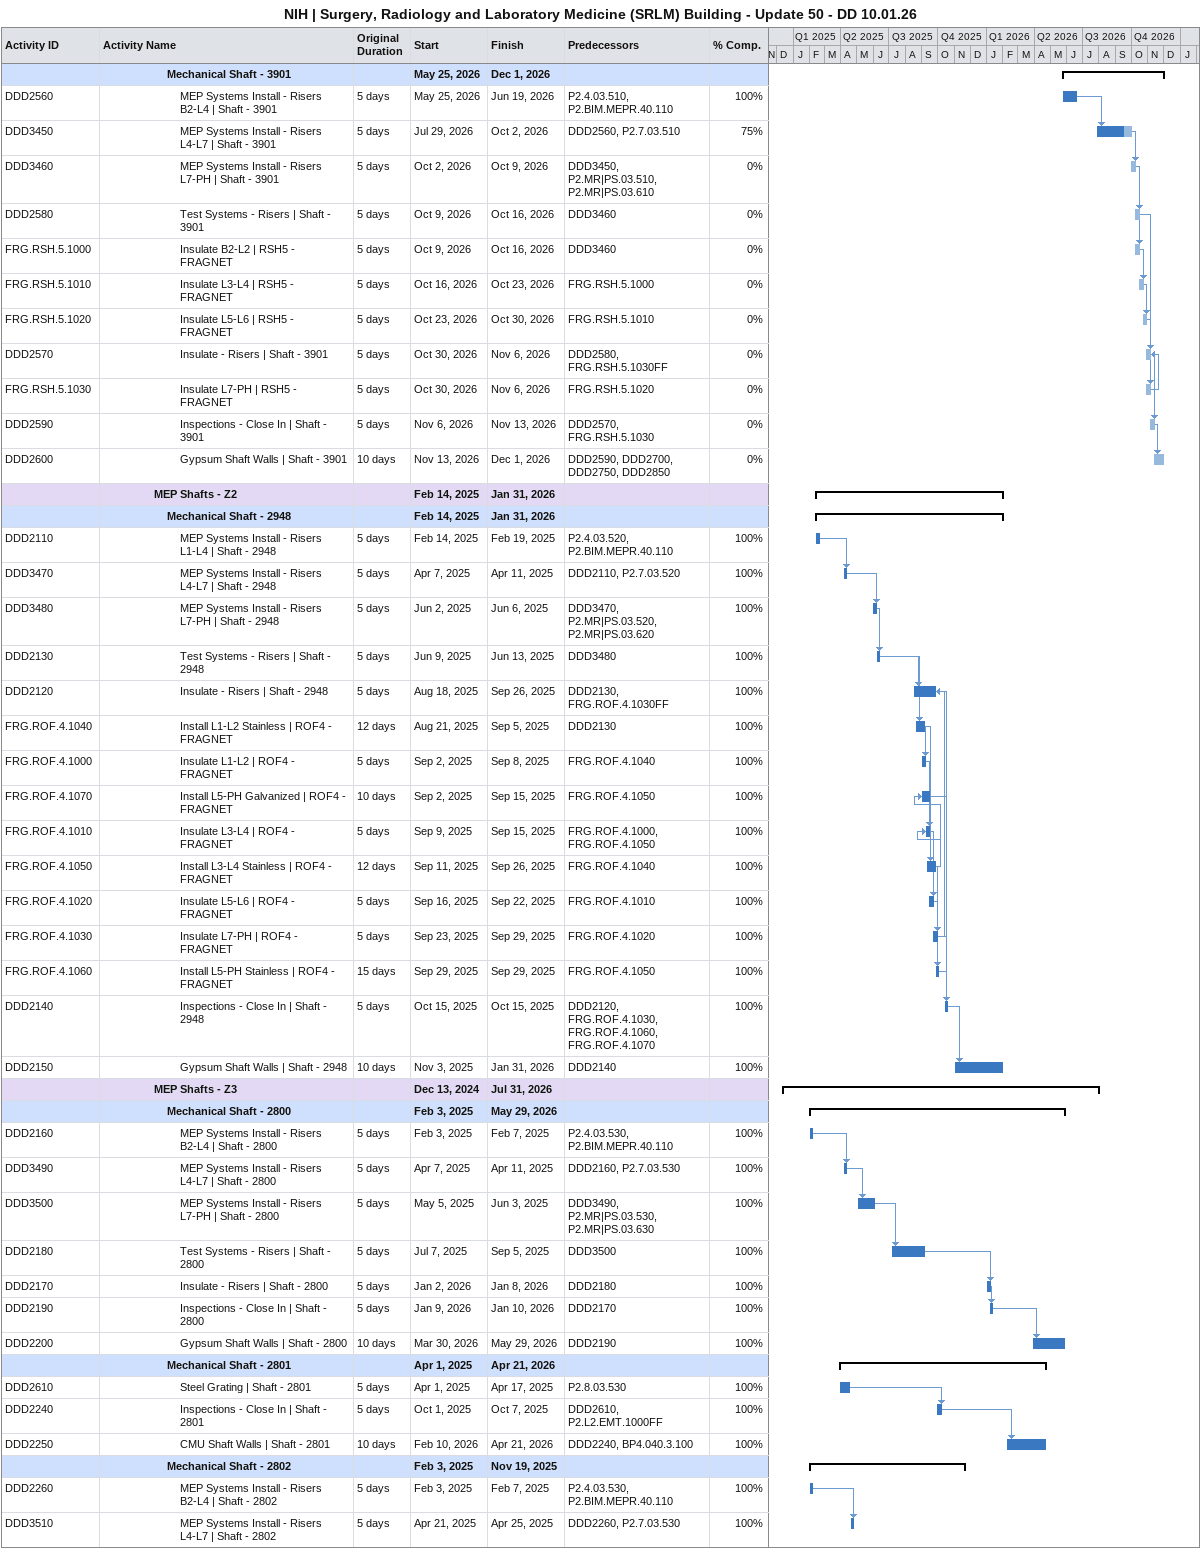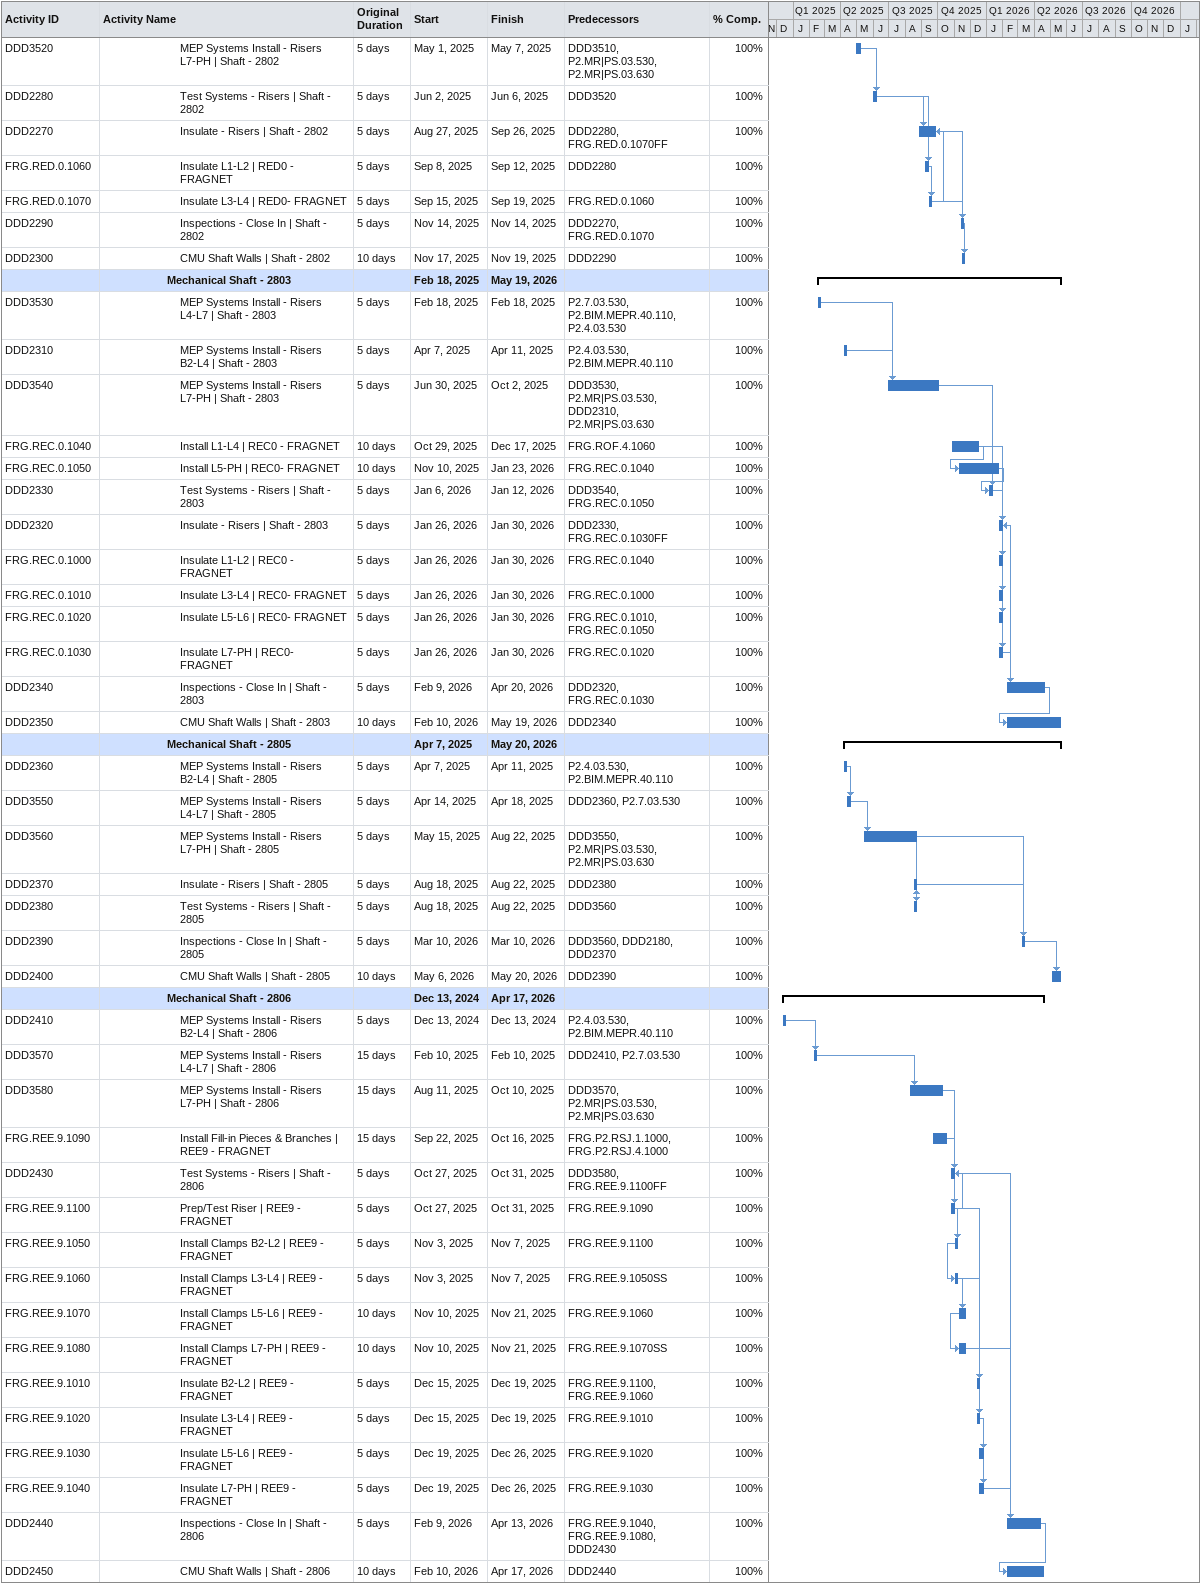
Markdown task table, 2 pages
NIH | Surgery, Radiology and Laboratory Medicine (SRLM) Building - Update 50 - DD 10.01.26

| ID | Level | Task | Original duration | Start | Finish | Predecessors | % complete |
|---|---|---|---|---|---|---|---|
|  | 6 | **Mechanical Shaft - 3901** |  | 2026-05-25 | 2026-12-01 |  |  |
| DDD2560 | 7 | MEP Systems Install - Risers B2-L4 \| Shaft - 3901 | 5d | 2026-05-25 | 2026-06-19 | P2.4.03.510, P2.BIM.MEPR.40.110 | 100 |
| DDD3450 | 7 | MEP Systems Install - Risers L4-L7 \| Shaft - 3901 | 5d | 2026-07-29 | 2026-10-02 | DDD2560, P2.7.03.510 | 75 |
| DDD3460 | 7 | MEP Systems Install - Risers L7-PH \| Shaft - 3901 | 5d | 2026-10-02 | 2026-10-09 | DDD3450, P2.MR\|PS.03.510, P2.MR\|PS.03.610 | 0 |
| DDD2580 | 7 | Test Systems - Risers \| Shaft - 3901 | 5d | 2026-10-09 | 2026-10-16 | DDD3460 | 0 |
| FRG.RSH.5.1000 | 7 | Insulate B2-L2 \| RSH5 - FRAGNET | 5d | 2026-10-09 | 2026-10-16 | DDD3460 | 0 |
| FRG.RSH.5.1010 | 7 | Insulate L3-L4 \| RSH5 - FRAGNET | 5d | 2026-10-16 | 2026-10-23 | FRG.RSH.5.1000 | 0 |
| FRG.RSH.5.1020 | 7 | Insulate L5-L6 \| RSH5 - FRAGNET | 5d | 2026-10-23 | 2026-10-30 | FRG.RSH.5.1010 | 0 |
| DDD2570 | 7 | Insulate - Risers \| Shaft - 3901 | 5d | 2026-10-30 | 2026-11-06 | DDD2580, FRG.RSH.5.1030FF | 0 |
| FRG.RSH.5.1030 | 7 | Insulate L7-PH \| RSH5 - FRAGNET | 5d | 2026-10-30 | 2026-11-06 | FRG.RSH.5.1020 | 0 |
| DDD2590 | 7 | Inspections - Close In \| Shaft - 3901 | 5d | 2026-11-06 | 2026-11-13 | DDD2570, FRG.RSH.5.1030 | 0 |
| DDD2600 | 7 | Gypsum Shaft Walls \| Shaft - 3901 | 10d | 2026-11-13 | 2026-12-01 | DDD2590, DDD2700, DDD2750, DDD2850 | 0 |
|  | 5 | **MEP Shafts - Z2** |  | 2025-02-14 | 2026-01-31 |  |  |
|  | 6 | **Mechanical Shaft - 2948** |  | 2025-02-14 | 2026-01-31 |  |  |
| DDD2110 | 7 | MEP Systems Install - Risers L1-L4 \| Shaft - 2948 | 5d | 2025-02-14 | 2025-02-19 | P2.4.03.520, P2.BIM.MEPR.40.110 | 100 |
| DDD3470 | 7 | MEP Systems Install - Risers L4-L7 \| Shaft - 2948 | 5d | 2025-04-07 | 2025-04-11 | DDD2110, P2.7.03.520 | 100 |
| DDD3480 | 7 | MEP Systems Install - Risers L7-PH \| Shaft - 2948 | 5d | 2025-06-02 | 2025-06-06 | DDD3470, P2.MR\|PS.03.520, P2.MR\|PS.03.620 | 100 |
| DDD2130 | 7 | Test Systems - Risers \| Shaft - 2948 | 5d | 2025-06-09 | 2025-06-13 | DDD3480 | 100 |
| DDD2120 | 7 | Insulate - Risers \| Shaft - 2948 | 5d | 2025-08-18 | 2025-09-26 | DDD2130, FRG.ROF.4.1030FF | 100 |
| FRG.ROF.4.1040 | 7 | Install L1-L2 Stainless \| ROF4 - FRAGNET | 12d | 2025-08-21 | 2025-09-05 | DDD2130 | 100 |
| FRG.ROF.4.1000 | 7 | Insulate L1-L2 \| ROF4 - FRAGNET | 5d | 2025-09-02 | 2025-09-08 | FRG.ROF.4.1040 | 100 |
| FRG.ROF.4.1070 | 7 | Install L5-PH Galvanized \| ROF4 - FRAGNET | 10d | 2025-09-02 | 2025-09-15 | FRG.ROF.4.1050 | 100 |
| FRG.ROF.4.1010 | 7 | Insulate L3-L4 \| ROF4 - FRAGNET | 5d | 2025-09-09 | 2025-09-15 | FRG.ROF.4.1000, FRG.ROF.4.1050 | 100 |
| FRG.ROF.4.1050 | 7 | Install L3-L4 Stainless \| ROF4 - FRAGNET | 12d | 2025-09-11 | 2025-09-26 | FRG.ROF.4.1040 | 100 |
| FRG.ROF.4.1020 | 7 | Insulate L5-L6 \| ROF4 - FRAGNET | 5d | 2025-09-16 | 2025-09-22 | FRG.ROF.4.1010 | 100 |
| FRG.ROF.4.1030 | 7 | Insulate L7-PH \| ROF4 - FRAGNET | 5d | 2025-09-23 | 2025-09-29 | FRG.ROF.4.1020 | 100 |
| FRG.ROF.4.1060 | 7 | Install L5-PH Stainless \| ROF4 - FRAGNET | 15d | 2025-09-29 | 2025-09-29 | FRG.ROF.4.1050 | 100 |
| DDD2140 | 7 | Inspections - Close In \| Shaft - 2948 | 5d | 2025-10-15 | 2025-10-15 | DDD2120, FRG.ROF.4.1030, FRG.ROF.4.1060, FRG.ROF.4.1070 | 100 |
| DDD2150 | 7 | Gypsum Shaft Walls \| Shaft - 2948 | 10d | 2025-11-03 | 2026-01-31 | DDD2140 | 100 |
|  | 5 | **MEP Shafts - Z3** |  | 2024-12-13 | 2026-07-31 |  |  |
|  | 6 | **Mechanical Shaft - 2800** |  | 2025-02-03 | 2026-05-29 |  |  |
| DDD2160 | 7 | MEP Systems Install - Risers B2-L4 \| Shaft - 2800 | 5d | 2025-02-03 | 2025-02-07 | P2.4.03.530, P2.BIM.MEPR.40.110 | 100 |
| DDD3490 | 7 | MEP Systems Install - Risers L4-L7 \| Shaft - 2800 | 5d | 2025-04-07 | 2025-04-11 | DDD2160, P2.7.03.530 | 100 |
| DDD3500 | 7 | MEP Systems Install - Risers L7-PH \| Shaft - 2800 | 5d | 2025-05-05 | 2025-06-03 | DDD3490, P2.MR\|PS.03.530, P2.MR\|PS.03.630 | 100 |
| DDD2180 | 7 | Test Systems - Risers \| Shaft - 2800 | 5d | 2025-07-07 | 2025-09-05 | DDD3500 | 100 |
| DDD2170 | 7 | Insulate - Risers \| Shaft - 2800 | 5d | 2026-01-02 | 2026-01-08 | DDD2180 | 100 |
| DDD2190 | 7 | Inspections - Close In \| Shaft - 2800 | 5d | 2026-01-09 | 2026-01-10 | DDD2170 | 100 |
| DDD2200 | 7 | Gypsum Shaft Walls \| Shaft - 2800 | 10d | 2026-03-30 | 2026-05-29 | DDD2190 | 100 |
|  | 6 | **Mechanical Shaft - 2801** |  | 2025-04-01 | 2026-04-21 |  |  |
| DDD2610 | 7 | Steel Grating \| Shaft - 2801 | 5d | 2025-04-01 | 2025-04-17 | P2.8.03.530 | 100 |
| DDD2240 | 7 | Inspections - Close In \| Shaft - 2801 | 5d | 2025-10-01 | 2025-10-07 | DDD2610, P2.L2.EMT.1000FF | 100 |
| DDD2250 | 7 | CMU Shaft Walls \| Shaft - 2801 | 10d | 2026-02-10 | 2026-04-21 | DDD2240, BP4.040.3.100 | 100 |
|  | 6 | **Mechanical Shaft - 2802** |  | 2025-02-03 | 2025-11-19 |  |  |
| DDD2260 | 7 | MEP Systems Install - Risers B2-L4 \| Shaft - 2802 | 5d | 2025-02-03 | 2025-02-07 | P2.4.03.530, P2.BIM.MEPR.40.110 | 100 |
| DDD3510 | 7 | MEP Systems Install - Risers L4-L7 \| Shaft - 2802 | 5d | 2025-04-21 | 2025-04-25 | DDD2260, P2.7.03.530 | 100 |
| DDD3520 | 7 | MEP Systems Install - Risers L7-PH \| Shaft - 2802 | 5d | 2025-05-01 | 2025-05-07 | DDD3510, P2.MR\|PS.03.530, P2.MR\|PS.03.630 | 100 |
| DDD2280 | 7 | Test Systems - Risers \| Shaft - 2802 | 5d | 2025-06-02 | 2025-06-06 | DDD3520 | 100 |
| DDD2270 | 7 | Insulate - Risers \| Shaft - 2802 | 5d | 2025-08-27 | 2025-09-26 | DDD2280, FRG.RED.0.1070FF | 100 |
| FRG.RED.0.1060 | 7 | Insulate L1-L2 \| RED0 - FRAGNET | 5d | 2025-09-08 | 2025-09-12 | DDD2280 | 100 |
| FRG.RED.0.1070 | 7 | Insulate L3-L4 \| RED0- FRAGNET | 5d | 2025-09-15 | 2025-09-19 | FRG.RED.0.1060 | 100 |
| DDD2290 | 7 | Inspections - Close In \| Shaft - 2802 | 5d | 2025-11-14 | 2025-11-14 | DDD2270, FRG.RED.0.1070 | 100 |
| DDD2300 | 7 | CMU Shaft Walls \| Shaft - 2802 | 10d | 2025-11-17 | 2025-11-19 | DDD2290 | 100 |
|  | 6 | **Mechanical Shaft - 2803** |  | 2025-02-18 | 2026-05-19 |  |  |
| DDD3530 | 7 | MEP Systems Install - Risers L4-L7 \| Shaft - 2803 | 5d | 2025-02-18 | 2025-02-18 | P2.7.03.530, P2.BIM.MEPR.40.110, P2.4.03.530 | 100 |
| DDD2310 | 7 | MEP Systems Install - Risers B2-L4 \| Shaft - 2803 | 5d | 2025-04-07 | 2025-04-11 | P2.4.03.530, P2.BIM.MEPR.40.110 | 100 |
| DDD3540 | 7 | MEP Systems Install - Risers L7-PH \| Shaft - 2803 | 5d | 2025-06-30 | 2025-10-02 | DDD3530, P2.MR\|PS.03.530, DDD2310, P2.MR\|PS.03.630 | 100 |
| FRG.REC.0.1040 | 7 | Install L1-L4 \| REC0 - FRAGNET | 10d | 2025-10-29 | 2025-12-17 | FRG.ROF.4.1060 | 100 |
| FRG.REC.0.1050 | 7 | Install L5-PH \| REC0- FRAGNET | 10d | 2025-11-10 | 2026-01-23 | FRG.REC.0.1040 | 100 |
| DDD2330 | 7 | Test Systems - Risers \| Shaft - 2803 | 5d | 2026-01-06 | 2026-01-12 | DDD3540, FRG.REC.0.1050 | 100 |
| DDD2320 | 7 | Insulate - Risers \| Shaft - 2803 | 5d | 2026-01-26 | 2026-01-30 | DDD2330, FRG.REC.0.1030FF | 100 |
| FRG.REC.0.1000 | 7 | Insulate L1-L2 \| REC0 - FRAGNET | 5d | 2026-01-26 | 2026-01-30 | FRG.REC.0.1040 | 100 |
| FRG.REC.0.1010 | 7 | Insulate L3-L4 \| REC0- FRAGNET | 5d | 2026-01-26 | 2026-01-30 | FRG.REC.0.1000 | 100 |
| FRG.REC.0.1020 | 7 | Insulate L5-L6 \| REC0- FRAGNET | 5d | 2026-01-26 | 2026-01-30 | FRG.REC.0.1010, FRG.REC.0.1050 | 100 |
| FRG.REC.0.1030 | 7 | Insulate L7-PH \| REC0- FRAGNET | 5d | 2026-01-26 | 2026-01-30 | FRG.REC.0.1020 | 100 |
| DDD2340 | 7 | Inspections - Close In \| Shaft - 2803 | 5d | 2026-02-09 | 2026-04-20 | DDD2320, FRG.REC.0.1030 | 100 |
| DDD2350 | 7 | CMU Shaft Walls \| Shaft - 2803 | 10d | 2026-02-10 | 2026-05-19 | DDD2340 | 100 |
|  | 6 | **Mechanical Shaft - 2805** |  | 2025-04-07 | 2026-05-20 |  |  |
| DDD2360 | 7 | MEP Systems Install - Risers B2-L4 \| Shaft - 2805 | 5d | 2025-04-07 | 2025-04-11 | P2.4.03.530, P2.BIM.MEPR.40.110 | 100 |
| DDD3550 | 7 | MEP Systems Install - Risers L4-L7 \| Shaft - 2805 | 5d | 2025-04-14 | 2025-04-18 | DDD2360, P2.7.03.530 | 100 |
| DDD3560 | 7 | MEP Systems Install - Risers L7-PH \| Shaft - 2805 | 5d | 2025-05-15 | 2025-08-22 | DDD3550, P2.MR\|PS.03.530, P2.MR\|PS.03.630 | 100 |
| DDD2370 | 7 | Insulate - Risers \| Shaft - 2805 | 5d | 2025-08-18 | 2025-08-22 | DDD2380 | 100 |
| DDD2380 | 7 | Test Systems - Risers \| Shaft - 2805 | 5d | 2025-08-18 | 2025-08-22 | DDD3560 | 100 |
| DDD2390 | 7 | Inspections - Close In \| Shaft - 2805 | 5d | 2026-03-10 | 2026-03-10 | DDD3560, DDD2180, DDD2370 | 100 |
| DDD2400 | 7 | CMU Shaft Walls \| Shaft - 2805 | 10d | 2026-05-06 | 2026-05-20 | DDD2390 | 100 |
|  | 6 | **Mechanical Shaft - 2806** |  | 2024-12-13 | 2026-04-17 |  |  |
| DDD2410 | 7 | MEP Systems Install - Risers B2-L4 \| Shaft - 2806 | 5d | 2024-12-13 | 2024-12-13 | P2.4.03.530, P2.BIM.MEPR.40.110 | 100 |
| DDD3570 | 7 | MEP Systems Install - Risers L4-L7 \| Shaft - 2806 | 15d | 2025-02-10 | 2025-02-10 | DDD2410, P2.7.03.530 | 100 |
| DDD3580 | 7 | MEP Systems Install - Risers L7-PH \| Shaft - 2806 | 15d | 2025-08-11 | 2025-10-10 | DDD3570, P2.MR\|PS.03.530, P2.MR\|PS.03.630 | 100 |
| FRG.REE.9.1090 | 7 | Install Fill-in Pieces & Branches \| REE9 - FRAGNET | 15d | 2025-09-22 | 2025-10-16 | FRG.P2.RSJ.1.1000, FRG.P2.RSJ.4.1000 | 100 |
| DDD2430 | 7 | Test Systems - Risers \| Shaft - 2806 | 5d | 2025-10-27 | 2025-10-31 | DDD3580, FRG.REE.9.1100FF | 100 |
| FRG.REE.9.1100 | 7 | Prep/Test Riser \| REE9 - FRAGNET | 5d | 2025-10-27 | 2025-10-31 | FRG.REE.9.1090 | 100 |
| FRG.REE.9.1050 | 7 | Install Clamps B2-L2 \| REE9 - FRAGNET | 5d | 2025-11-03 | 2025-11-07 | FRG.REE.9.1100 | 100 |
| FRG.REE.9.1060 | 7 | Install Clamps L3-L4 \| REE9 - FRAGNET | 5d | 2025-11-03 | 2025-11-07 | FRG.REE.9.1050SS | 100 |
| FRG.REE.9.1070 | 7 | Install Clamps L5-L6 \| REE9 - FRAGNET | 10d | 2025-11-10 | 2025-11-21 | FRG.REE.9.1060 | 100 |
| FRG.REE.9.1080 | 7 | Install Clamps L7-PH \| REE9 - FRAGNET | 10d | 2025-11-10 | 2025-11-21 | FRG.REE.9.1070SS | 100 |
| FRG.REE.9.1010 | 7 | Insulate B2-L2 \| REE9 - FRAGNET | 5d | 2025-12-15 | 2025-12-19 | FRG.REE.9.1100, FRG.REE.9.1060 | 100 |
| FRG.REE.9.1020 | 7 | Insulate L3-L4 \| REE9 - FRAGNET | 5d | 2025-12-15 | 2025-12-19 | FRG.REE.9.1010 | 100 |
| FRG.REE.9.1030 | 7 | Insulate L5-L6 \| REE9 - FRAGNET | 5d | 2025-12-19 | 2025-12-26 | FRG.REE.9.1020 | 100 |
| FRG.REE.9.1040 | 7 | Insulate L7-PH \| REE9 - FRAGNET | 5d | 2025-12-19 | 2025-12-26 | FRG.REE.9.1030 | 100 |
| DDD2440 | 7 | Inspections - Close In \| Shaft - 2806 | 5d | 2026-02-09 | 2026-04-13 | FRG.REE.9.1040, FRG.REE.9.1080, DDD2430 | 100 |
| DDD2450 | 7 | CMU Shaft Walls \| Shaft - 2806 | 10d | 2026-02-10 | 2026-04-17 | DDD2440 | 100 |
